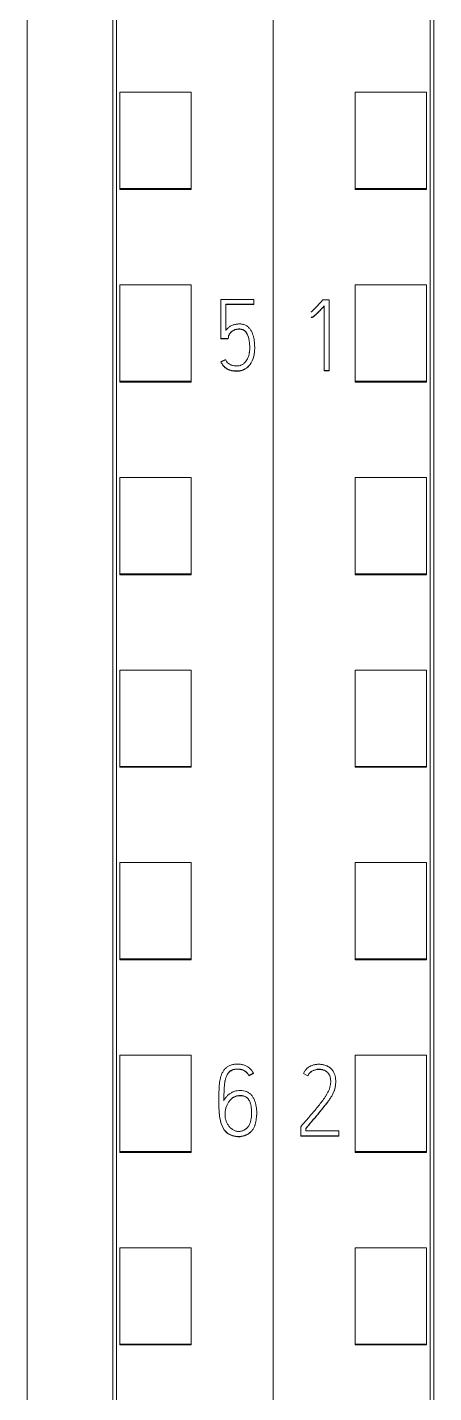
# Model space of a CAD drawing. Header units: millimetres. Extents: x 4137 to 6698, y 1400 to 3585.
# Drawn here: x 5174.15 to 5185.55, y 3019.19 to 3057.49 of the extents above; entities that cross this region are included whole.
import ezdxf

# ---------------------------------------------------------------- set-up
doc = ezdxf.new("R2010")
doc.units = ezdxf.units.MM
doc.layers.add('000-PI-Oprema', color=30, linetype='Continuous', lineweight=5)

msp = doc.modelspace()

# ---------------------------------------------------------------- linework, layer by layer
at = {"layer": '000-PI-Oprema', "color": 0, "linetype": 'ByBlock', "lineweight": 0}
for p, q in [((5181.048, 3075.465), (5181.048, 2962.047)), ((5181.048, 3075.465), (5181.048, 2962.047)), ((5176.648, 2964.37), (5176.648, 3073.185)), ((5185.448, 3073.185), (5185.448, 2964.37)), ((5176.748, 3052.963), (5176.748, 3055.666)), ((5176.748, 3055.666), (5178.748, 3055.666)), ((5178.748, 3052.963), (5178.748, 3055.666)), ((5183.348, 3052.963), (5183.348, 3055.666)), ((5185.348, 3055.666), (5183.348, 3055.666)), ((5185.348, 3052.963), (5185.348, 3055.666)), ((5176.748, 3052.963), (5178.748, 3052.963)), ((5176.748, 3052.934), (5176.748, 3052.963)), ((5176.748, 3052.934), (5178.748, 3052.934)), ((5178.748, 3052.934), (5178.748, 3052.963)), ((5183.348, 3052.934), (5183.348, 3052.963)), ((5185.348, 3052.963), (5183.348, 3052.963)), ((5185.348, 3052.934), (5183.348, 3052.934)), ((5185.348, 3052.934), (5185.348, 3052.963)), ((5176.748, 3047.561), (5176.748, 3050.264)), ((5176.748, 3050.264), (5178.748, 3050.264)), ((5178.748, 3047.561), (5178.748, 3050.264)), ((5183.348, 3047.561), (5183.348, 3050.264)), ((5185.348, 3050.264), (5183.348, 3050.264)), ((5185.348, 3047.561), (5185.348, 3050.264)), ((5179.575, 3049.855), (5179.575, 3048.761)), ((5180.499, 3049.855), (5179.575, 3049.855)), ((5179.714, 3048.982), (5179.714, 3049.717)), ((5179.714, 3049.717), (5180.499, 3049.717)), ((5180.499, 3049.711), (5179.714, 3049.711)), ((5180.499, 3049.717), (5180.499, 3049.855)), ((5180.499, 3049.717), (5180.499, 3049.711)), ((5182.614, 3049.844), (5182.439, 3049.844)), ((5182.475, 3049.673), (5182.475, 3047.86)), ((5182.614, 3047.86), (5182.614, 3049.844)), ((5179.575, 3048.761), (5179.575, 3048.754)), ((5179.575, 3048.761), (5179.786, 3048.761)), ((5179.786, 3048.754), (5179.575, 3048.754)), ((5179.786, 3048.761), (5179.786, 3048.754)), ((5180.526, 3048.496), (5180.526, 3048.503)), ((5179.58, 3048.106), (5179.58, 3048.1)), ((5182.475, 3047.86), (5182.614, 3047.86)), ((5182.475, 3047.86), (5182.475, 3047.854)), ((5182.614, 3047.854), (5182.475, 3047.854)), ((5182.614, 3047.86), (5182.614, 3047.854)), ((5176.748, 3047.534), (5176.748, 3047.561)), ((5176.748, 3047.561), (5178.748, 3047.561)), ((5176.748, 3047.534), (5178.748, 3047.534)), ((5178.748, 3047.534), (5178.748, 3047.561)), ((5183.348, 3047.534), (5183.348, 3047.561)), ((5185.348, 3047.561), (5183.348, 3047.561)), ((5185.348, 3047.534), (5183.348, 3047.534)), ((5185.348, 3047.534), (5185.348, 3047.561)), ((5176.748, 3042.16), (5176.748, 3044.862)), ((5176.748, 3044.862), (5178.748, 3044.862)), ((5178.748, 3042.16), (5178.748, 3044.862)), ((5183.348, 3042.16), (5183.348, 3044.862)), ((5185.348, 3044.862), (5183.348, 3044.862)), ((5185.348, 3042.16), (5185.348, 3044.862)), ((5176.748, 3042.134), (5176.748, 3042.16)), ((5176.748, 3042.16), (5178.748, 3042.16)), ((5176.748, 3042.134), (5178.748, 3042.134)), ((5178.748, 3042.134), (5178.748, 3042.16)), ((5183.348, 3042.134), (5183.348, 3042.16)), ((5185.348, 3042.16), (5183.348, 3042.16)), ((5185.348, 3042.134), (5183.348, 3042.134)), ((5185.348, 3042.134), (5185.348, 3042.16)), ((5176.748, 3036.758), (5176.748, 3039.46)), ((5176.748, 3039.46), (5178.748, 3039.46)), ((5178.748, 3036.758), (5178.748, 3039.46)), ((5183.348, 3036.758), (5183.348, 3039.46)), ((5185.348, 3039.46), (5183.348, 3039.46)), ((5185.348, 3036.758), (5185.348, 3039.46)), ((5176.748, 3036.734), (5176.748, 3036.758)), ((5176.748, 3036.758), (5178.748, 3036.758)), ((5176.748, 3036.734), (5178.748, 3036.734)), ((5178.748, 3036.734), (5178.748, 3036.758)), ((5183.348, 3036.734), (5183.348, 3036.758)), ((5185.348, 3036.758), (5183.348, 3036.758)), ((5185.348, 3036.734), (5183.348, 3036.734)), ((5185.348, 3036.734), (5185.348, 3036.758)), ((5176.748, 3031.357), (5176.748, 3034.059)), ((5176.748, 3034.059), (5178.748, 3034.059)), ((5178.748, 3031.357), (5178.748, 3034.059)), ((5183.348, 3031.357), (5183.348, 3034.059)), ((5185.348, 3034.059), (5183.348, 3034.059)), ((5185.348, 3031.357), (5185.348, 3034.059)), ((5176.748, 3031.334), (5176.748, 3031.357)), ((5176.748, 3031.357), (5178.748, 3031.357)), ((5176.748, 3031.334), (5178.748, 3031.334)), ((5178.748, 3031.334), (5178.748, 3031.357)), ((5183.348, 3031.334), (5183.348, 3031.357)), ((5185.348, 3031.357), (5183.348, 3031.357)), ((5185.348, 3031.334), (5183.348, 3031.334)), ((5185.348, 3031.334), (5185.348, 3031.357)), ((5176.748, 3025.955), (5176.748, 3028.657)), ((5176.748, 3028.657), (5178.748, 3028.657)), ((5178.748, 3025.955), (5178.748, 3028.657)), ((5183.348, 3025.955), (5183.348, 3028.657)), ((5185.348, 3028.657), (5183.348, 3028.657)), ((5185.348, 3025.955), (5185.348, 3028.657)), ((5180.492, 3028.155), (5180.492, 3028.149)), ((5180.364, 3028.089), (5180.364, 3028.083)), ((5182.8, 3027.915), (5182.8, 3027.921)), ((5179.52, 3027.351), (5179.52, 3027.345)), ((5180.584, 3027.052), (5180.584, 3027.058)), ((5181.818, 3026.398), (5182.883, 3026.398)), ((5182.883, 3026.392), (5181.818, 3026.392)), ((5182.883, 3026.537), (5181.957, 3026.537)), ((5182.883, 3026.398), (5182.883, 3026.537)), ((5182.883, 3026.398), (5182.883, 3026.392)), ((5176.748, 3025.934), (5176.748, 3025.955)), ((5176.748, 3025.955), (5178.748, 3025.955)), ((5176.748, 3025.934), (5178.748, 3025.934)), ((5178.748, 3025.934), (5178.748, 3025.955)), ((5183.348, 3025.934), (5183.348, 3025.955)), ((5185.348, 3025.955), (5183.348, 3025.955)), ((5185.348, 3025.934), (5183.348, 3025.934)), ((5185.348, 3025.934), (5185.348, 3025.955)), ((5176.748, 3020.554), (5176.748, 3023.255)), ((5176.748, 3023.255), (5178.748, 3023.255)), ((5178.748, 3020.554), (5178.748, 3023.255)), ((5183.348, 3020.554), (5183.348, 3023.255)), ((5185.348, 3023.255), (5183.348, 3023.255)), ((5185.348, 3020.554), (5185.348, 3023.255)), ((5176.748, 3020.534), (5176.748, 3020.554)), ((5176.748, 3020.554), (5178.748, 3020.554)), ((5176.748, 3020.534), (5178.748, 3020.534)), ((5178.748, 3020.534), (5178.748, 3020.554)), ((5183.348, 3020.534), (5183.348, 3020.554)), ((5185.348, 3020.554), (5183.348, 3020.554)), ((5185.348, 3020.534), (5183.348, 3020.534)), ((5185.348, 3020.534), (5185.348, 3020.554))]:
    msp.add_line(p, q, dxfattribs=at)
at = {"layer": '000-PI-Oprema', "color": 0, "linetype": 'ByBlock', "lineweight": 0, "ltscale": 0.25}
for p, q in [((5181.893, 3028.147), (5182.018, 3028.077)), ((5181.818, 3026.653), (5181.818, 3026.392)), ((5181.957, 3026.537), (5181.957, 3026.603))]:
    msp.add_line(p, q, dxfattribs=at)
at = {"layer": '000-PI-Oprema', "color": 0, "linetype": 'ByBlock', "lineweight": 0}
for points, knots in [([(5176.548, 2964.084), (5176.548, 2967.425), (5176.548, 2975.39), (5176.548, 2988.029), (5176.548, 3003.516), (5176.548, 3017.81), (5176.548, 3032.02), (5176.548, 3046.587), (5176.548, 3060.757), (5176.548, 3070.326), (5176.548, 3073.37)], [0, 0, 0, 0, 0.091483, 0.21812, 0.346206, 0.515858, 0.610111, 0.736264, 0.916066, 1, 1, 1, 1]), ([(5185.548, 3073.37), (5185.548, 3070.326), (5185.548, 3060.757), (5185.548, 3046.587), (5185.548, 3032.02), (5185.548, 3017.81), (5185.548, 3003.516), (5185.548, 2988.029), (5185.548, 2975.39), (5185.548, 2967.425), (5185.548, 2964.084)], [0, 0, 0, 0, 0.083934, 0.263736, 0.389889, 0.484142, 0.653794, 0.78188, 0.908517, 1, 1, 1, 1]), ([(5174.148, 3070.305), (5174.148, 3068.282), (5174.148, 3059.733), (5174.148, 3046.587), (5174.148, 3032.02), (5174.148, 3017.81), (5174.148, 3003.516), (5174.148, 2988.029), (5174.148, 2975.271), (5174.148, 2966.39), (5174.148, 2962.132), (5174.148, 2961.334)], [0, 0, 0, 0, 0.055935, 0.236292, 0.362833, 0.457376, 0.627551, 0.756032, 0.883059, 0.978086, 1, 1, 1, 1]), ([(5182.439, 3049.844), (5182.413, 3049.814), (5182.386, 3049.784), (5182.332, 3049.725), (5182.304, 3049.696), (5182.263, 3049.652), (5182.249, 3049.637), (5182.221, 3049.608), (5182.207, 3049.594), (5182.179, 3049.566), (5182.164, 3049.552), (5182.134, 3049.525), (5182.119, 3049.512), (5182.103, 3049.499)], [0, 0, 0, 0, 0.25, 0.25, 0.5, 0.5, 0.625, 0.625, 0.75, 0.75, 0.875, 0.875, 1, 1, 1, 1]), ([(5182.112, 3049.352), (5182.117, 3049.352), (5182.122, 3049.353), (5182.132, 3049.355), (5182.137, 3049.356), (5182.147, 3049.36), (5182.152, 3049.362), (5182.161, 3049.367), (5182.165, 3049.37), (5182.178, 3049.379), (5182.186, 3049.385), (5182.202, 3049.398), (5182.209, 3049.404), (5182.233, 3049.424), (5182.247, 3049.438), (5182.277, 3049.467), (5182.292, 3049.481), (5182.335, 3049.524), (5182.363, 3049.554), (5182.42, 3049.613), (5182.448, 3049.643), (5182.475, 3049.673)], [0, 0, 0, 0, 0.03125, 0.03125, 0.0625, 0.0625, 0.09375, 0.09375, 0.125, 0.125, 0.1875, 0.1875, 0.25, 0.25, 0.375, 0.375, 0.5, 0.5, 0.75, 0.75, 1, 1, 1, 1]), ([(5182.475, 3049.666), (5182.448, 3049.636), (5182.42, 3049.607), (5182.363, 3049.547), (5182.335, 3049.518), (5182.291, 3049.475), (5182.277, 3049.46), (5182.247, 3049.432), (5182.232, 3049.418), (5182.209, 3049.398), (5182.202, 3049.391), (5182.186, 3049.379), (5182.177, 3049.372), (5182.165, 3049.364), (5182.161, 3049.361), (5182.152, 3049.356), (5182.147, 3049.353), (5182.138, 3049.35), (5182.132, 3049.349), (5182.122, 3049.347), (5182.117, 3049.346), (5182.112, 3049.346)], [0, 0, 0, 0, 0.25, 0.25, 0.5, 0.5, 0.625, 0.625, 0.75, 0.75, 0.8125, 0.8125, 0.875, 0.875, 0.90625, 0.90625, 0.9375, 0.9375, 0.96875, 0.96875, 1, 1, 1, 1]), ([(5179.58, 3048.106), (5179.593, 3048.079), (5179.606, 3048.054), (5179.63, 3048.018), (5179.639, 3048.007), (5179.658, 3047.984), (5179.668, 3047.974), (5179.69, 3047.954), (5179.701, 3047.945), (5179.724, 3047.928), (5179.736, 3047.92), (5179.761, 3047.905), (5179.774, 3047.898), (5179.8, 3047.886), (5179.814, 3047.881), (5179.842, 3047.871), (5179.856, 3047.867), (5179.884, 3047.86), (5179.898, 3047.858), (5179.927, 3047.854), (5179.942, 3047.853), (5179.964, 3047.851), (5179.971, 3047.851), (5179.986, 3047.85), (5179.993, 3047.85), (5180.015, 3047.849), (5180.03, 3047.849), (5180.059, 3047.849), (5180.073, 3047.85), (5180.102, 3047.854), (5180.117, 3047.856), (5180.146, 3047.862), (5180.16, 3047.866), (5180.202, 3047.88), (5180.229, 3047.891), (5180.267, 3047.913), (5180.28, 3047.921), (5180.304, 3047.938), (5180.315, 3047.947), (5180.337, 3047.967), (5180.348, 3047.977), (5180.368, 3047.998), (5180.377, 3048.01), (5180.404, 3048.044), (5180.42, 3048.069), (5180.441, 3048.107), (5180.448, 3048.12), (5180.46, 3048.147), (5180.466, 3048.16), (5180.482, 3048.201), (5180.491, 3048.229), (5180.506, 3048.285), (5180.511, 3048.313), (5180.518, 3048.357), (5180.52, 3048.371), (5180.523, 3048.4), (5180.524, 3048.415), (5180.526, 3048.458), (5180.527, 3048.488), (5180.526, 3048.546), (5180.524, 3048.604), (5180.518, 3048.662), (5180.511, 3048.719), (5180.506, 3048.748), (5180.496, 3048.791), (5180.493, 3048.805), (5180.485, 3048.834), (5180.481, 3048.848), (5180.467, 3048.889), (5180.457, 3048.917), (5180.437, 3048.956), (5180.43, 3048.969), (5180.415, 3048.994), (5180.407, 3049.007), (5180.382, 3049.042), (5180.362, 3049.064), (5180.318, 3049.103), (5180.293, 3049.119), (5180.254, 3049.139), (5180.24, 3049.144), (5180.212, 3049.154), (5180.197, 3049.157), (5180.168, 3049.163), (5180.154, 3049.164), (5180.124, 3049.167), (5180.109, 3049.167), (5180.08, 3049.167), (5180.065, 3049.166), (5180.036, 3049.163), (5180.022, 3049.162), (5179.993, 3049.157), (5179.978, 3049.154), (5179.95, 3049.147), (5179.935, 3049.143), (5179.908, 3049.133), (5179.894, 3049.128), (5179.867, 3049.116), (5179.855, 3049.109), (5179.829, 3049.093), (5179.817, 3049.085), (5179.793, 3049.067), (5179.782, 3049.058), (5179.761, 3049.038), (5179.751, 3049.027), (5179.731, 3049.005), (5179.722, 3048.994), (5179.714, 3048.982)], [0, 0, 0, 0, 0.03125, 0.03125, 0.046875, 0.046875, 0.0625, 0.0625, 0.078125, 0.078125, 0.09375, 0.09375, 0.109375, 0.109375, 0.125, 0.125, 0.140625, 0.140625, 0.15625, 0.15625, 0.171875, 0.171875, 0.179687, 0.179687, 0.1875, 0.1875, 0.203125, 0.203125, 0.21875, 0.21875, 0.234375, 0.234375, 0.25, 0.25, 0.28125, 0.28125, 0.296875, 0.296875, 0.3125, 0.3125, 0.328125, 0.328125, 0.34375, 0.34375, 0.375, 0.375, 0.390625, 0.390625, 0.40625, 0.40625, 0.4375, 0.4375, 0.46875, 0.46875, 0.484375, 0.484375, 0.5, 0.5, 0.53125, 0.53125, 0.5625, 0.59375, 0.59375, 0.625, 0.625, 0.640625, 0.640625, 0.65625, 0.65625, 0.6875, 0.6875, 0.703125, 0.703125, 0.71875, 0.71875, 0.75, 0.75, 0.78125, 0.78125, 0.796875, 0.796875, 0.8125, 0.8125, 0.828125, 0.828125, 0.84375, 0.84375, 0.859375, 0.859375, 0.875, 0.875, 0.890625, 0.890625, 0.90625, 0.90625, 0.921875, 0.921875, 0.9375, 0.9375, 0.953125, 0.953125, 0.96875, 0.96875, 0.984375, 0.984375, 1, 1, 1, 1]), ([(5179.786, 3048.761), (5179.787, 3048.784), (5179.79, 3048.807), (5179.799, 3048.84), (5179.802, 3048.851), (5179.812, 3048.873), (5179.817, 3048.883), (5179.829, 3048.902), (5179.836, 3048.911), (5179.847, 3048.925), (5179.851, 3048.929), (5179.859, 3048.937), (5179.864, 3048.941), (5179.885, 3048.961), (5179.904, 3048.974), (5179.934, 3048.991), (5179.945, 3048.996), (5179.966, 3049.005), (5179.977, 3049.009), (5180.01, 3049.019), (5180.033, 3049.023), (5180.068, 3049.026), (5180.079, 3049.026), (5180.103, 3049.026), (5180.114, 3049.025), (5180.149, 3049.022), (5180.172, 3049.017), (5180.199, 3049.007), (5180.204, 3049.005), (5180.215, 3049), (5180.22, 3048.997), (5180.234, 3048.988), (5180.243, 3048.981), (5180.256, 3048.969), (5180.26, 3048.965), (5180.268, 3048.956), (5180.28, 3048.943), (5180.29, 3048.929), (5180.302, 3048.91), (5180.308, 3048.9), (5180.318, 3048.879), (5180.323, 3048.869), (5180.336, 3048.837), (5180.343, 3048.815), (5180.357, 3048.771), (5180.362, 3048.749), (5180.369, 3048.715), (5180.371, 3048.704), (5180.375, 3048.681), (5180.38, 3048.647), (5180.383, 3048.613), (5180.385, 3048.568), (5180.386, 3048.545), (5180.387, 3048.477), (5180.386, 3048.432), (5180.379, 3048.375), (5180.377, 3048.364), (5180.373, 3048.341), (5180.371, 3048.33), (5180.363, 3048.296), (5180.357, 3048.274), (5180.342, 3048.23), (5180.334, 3048.209), (5180.313, 3048.167), (5180.301, 3048.148), (5180.275, 3048.11), (5180.26, 3048.093), (5180.235, 3048.069), (5180.226, 3048.061), (5180.208, 3048.046), (5180.198, 3048.04), (5180.179, 3048.028), (5180.169, 3048.022), (5180.147, 3048.012), (5180.136, 3048.008), (5180.103, 3047.998), (5180.08, 3047.994), (5180.046, 3047.991), (5180.034, 3047.99), (5180.011, 3047.989), (5179.999, 3047.989), (5179.965, 3047.99), (5179.942, 3047.993), (5179.908, 3048), (5179.897, 3048.003), (5179.874, 3048.01), (5179.863, 3048.014), (5179.842, 3048.023), (5179.832, 3048.029), (5179.812, 3048.041), (5179.802, 3048.047), (5179.774, 3048.069), (5179.758, 3048.085), (5179.737, 3048.113), (5179.73, 3048.123), (5179.718, 3048.143), (5179.713, 3048.153), (5179.708, 3048.164)], [0, 0, 0, 0, 0.03125, 0.03125, 0.046875, 0.046875, 0.0625, 0.0625, 0.078125, 0.078125, 0.085937, 0.085937, 0.09375, 0.09375, 0.125, 0.125, 0.140625, 0.140625, 0.15625, 0.15625, 0.1875, 0.1875, 0.203125, 0.203125, 0.21875, 0.21875, 0.25, 0.25, 0.257812, 0.257812, 0.265625, 0.265625, 0.28125, 0.28125, 0.289062, 0.289062, 0.296875, 0.3125, 0.3125, 0.328125, 0.328125, 0.34375, 0.34375, 0.375, 0.375, 0.40625, 0.40625, 0.421875, 0.421875, 0.4375, 0.46875, 0.46875, 0.5, 0.5, 0.5625, 0.5625, 0.578125, 0.578125, 0.59375, 0.59375, 0.625, 0.625, 0.65625, 0.65625, 0.6875, 0.6875, 0.71875, 0.71875, 0.734375, 0.734375, 0.75, 0.75, 0.765625, 0.765625, 0.78125, 0.78125, 0.8125, 0.8125, 0.828125, 0.828125, 0.84375, 0.84375, 0.875, 0.875, 0.890625, 0.890625, 0.90625, 0.90625, 0.921875, 0.921875, 0.9375, 0.9375, 0.96875, 0.96875, 0.984375, 0.984375, 1, 1, 1, 1]), ([(5180.387, 3048.498), (5180.387, 3048.503), (5180.387, 3048.508), (5180.386, 3048.535), (5180.386, 3048.558), (5180.383, 3048.603), (5180.381, 3048.626), (5180.373, 3048.694), (5180.364, 3048.738), (5180.345, 3048.805), (5180.337, 3048.827), (5180.32, 3048.869), (5180.31, 3048.89), (5180.292, 3048.919), (5180.286, 3048.929), (5180.271, 3048.948), (5180.263, 3048.956), (5180.246, 3048.972), (5180.237, 3048.979), (5180.223, 3048.989), (5180.217, 3048.992), (5180.207, 3048.997), (5180.202, 3049), (5180.185, 3049.006), (5180.174, 3049.009), (5180.152, 3049.015), (5180.14, 3049.017), (5180.117, 3049.019), (5180.105, 3049.02), (5180.082, 3049.02), (5180.07, 3049.02), (5180.047, 3049.018), (5180.035, 3049.017), (5180.012, 3049.012), (5179.978, 3049.005), (5179.946, 3048.992), (5179.916, 3048.975), (5179.906, 3048.968), (5179.887, 3048.955), (5179.878, 3048.948), (5179.86, 3048.932), (5179.852, 3048.924), (5179.841, 3048.911), (5179.837, 3048.906), (5179.83, 3048.897), (5179.827, 3048.892), (5179.817, 3048.877), (5179.812, 3048.867), (5179.803, 3048.846), (5179.799, 3048.835), (5179.79, 3048.801), (5179.787, 3048.778), (5179.786, 3048.754)], [0, 0, 0, 0, 0.013624, 0.013624, 0.075273, 0.075273, 0.136921, 0.136921, 0.260218, 0.260218, 0.321867, 0.321867, 0.383515, 0.383515, 0.414339, 0.414339, 0.445164, 0.445164, 0.475988, 0.475988, 0.4914, 0.4914, 0.506812, 0.506812, 0.537636, 0.537636, 0.568461, 0.568461, 0.599285, 0.599285, 0.630109, 0.630109, 0.660933, 0.660933, 0.691758, 0.753406, 0.753406, 0.78423, 0.78423, 0.815055, 0.815055, 0.845879, 0.845879, 0.861291, 0.861291, 0.876703, 0.876703, 0.907527, 0.907527, 0.938352, 0.938352, 1, 1, 1, 1]), ([(5180.526, 3048.496), (5180.526, 3048.475), (5180.526, 3048.454), (5180.524, 3048.403), (5180.521, 3048.375), (5180.515, 3048.331), (5180.513, 3048.317), (5180.507, 3048.288), (5180.504, 3048.274), (5180.493, 3048.231), (5180.485, 3048.203), (5180.464, 3048.149), (5180.452, 3048.122), (5180.424, 3048.07), (5180.409, 3048.045), (5180.383, 3048.01), (5180.373, 3047.999), (5180.354, 3047.977), (5180.343, 3047.967), (5180.311, 3047.937), (5180.287, 3047.919), (5180.25, 3047.897), (5180.237, 3047.89), (5180.21, 3047.878), (5180.196, 3047.872), (5180.154, 3047.858), (5180.126, 3047.851), (5180.082, 3047.845), (5180.067, 3047.844), (5180.038, 3047.842), (5180.023, 3047.842), (5179.994, 3047.843), (5179.979, 3047.844), (5179.95, 3047.846), (5179.935, 3047.847), (5179.906, 3047.85), (5179.892, 3047.853), (5179.863, 3047.859), (5179.848, 3047.863), (5179.82, 3047.872), (5179.806, 3047.877), (5179.78, 3047.889), (5179.766, 3047.896), (5179.741, 3047.911), (5179.728, 3047.919), (5179.704, 3047.936), (5179.693, 3047.945), (5179.671, 3047.965), (5179.661, 3047.975), (5179.641, 3047.997), (5179.632, 3048.009), (5179.607, 3048.046), (5179.593, 3048.073), (5179.58, 3048.1)], [0, 0, 0, 0, 0.044434, 0.044434, 0.104157, 0.104157, 0.134018, 0.134018, 0.16388, 0.16388, 0.223602, 0.223602, 0.283325, 0.283325, 0.343048, 0.343048, 0.37291, 0.37291, 0.402771, 0.402771, 0.462494, 0.462494, 0.492355, 0.492355, 0.522217, 0.522217, 0.58194, 0.58194, 0.611801, 0.611801, 0.641663, 0.641663, 0.671524, 0.671524, 0.701386, 0.701386, 0.731247, 0.731247, 0.761108, 0.761108, 0.79097, 0.79097, 0.820831, 0.820831, 0.850693, 0.850693, 0.880554, 0.880554, 0.910416, 0.910416, 0.940277, 0.940277, 1, 1, 1, 1]), ([(5180.492, 3028.155), (5180.477, 3028.18), (5180.461, 3028.205), (5180.435, 3028.239), (5180.425, 3028.25), (5180.406, 3028.271), (5180.395, 3028.281), (5180.363, 3028.31), (5180.34, 3028.327), (5180.302, 3028.349), (5180.289, 3028.355), (5180.263, 3028.367), (5180.249, 3028.373), (5180.209, 3028.387), (5180.181, 3028.394), (5180.138, 3028.402), (5180.124, 3028.404), (5180.095, 3028.408), (5180.081, 3028.409), (5180.037, 3028.411), (5180.009, 3028.411), (5179.966, 3028.407), (5179.951, 3028.405), (5179.923, 3028.4), (5179.908, 3028.397), (5179.866, 3028.386), (5179.839, 3028.376), (5179.801, 3028.356), (5179.788, 3028.349), (5179.764, 3028.333), (5179.752, 3028.325), (5179.718, 3028.298), (5179.697, 3028.278), (5179.669, 3028.245), (5179.66, 3028.233), (5179.643, 3028.21), (5179.635, 3028.197), (5179.614, 3028.16), (5179.602, 3028.134), (5179.581, 3028.079), (5179.573, 3028.052), (5179.559, 3027.996), (5179.554, 3027.968), (5179.545, 3027.912), (5179.541, 3027.884), (5179.532, 3027.798), (5179.528, 3027.741), (5179.523, 3027.626), (5179.522, 3027.569), (5179.52, 3027.397), (5179.519, 3027.282), (5179.525, 3027.139), (5179.526, 3027.11), (5179.53, 3027.053), (5179.532, 3027.025), (5179.542, 3026.939), (5179.55, 3026.883), (5179.567, 3026.812), (5179.571, 3026.798), (5179.579, 3026.77), (5179.583, 3026.756), (5179.597, 3026.715), (5179.608, 3026.689), (5179.626, 3026.649), (5179.632, 3026.637), (5179.646, 3026.611), (5179.654, 3026.599), (5179.678, 3026.562), (5179.695, 3026.539), (5179.726, 3026.508), (5179.736, 3026.498), (5179.759, 3026.48), (5179.771, 3026.471), (5179.807, 3026.447), (5179.833, 3026.434), (5179.873, 3026.417), (5179.887, 3026.412), (5179.914, 3026.403), (5179.928, 3026.399), (5179.97, 3026.388), (5179.999, 3026.384), (5180.042, 3026.38), (5180.057, 3026.379), (5180.086, 3026.379), (5180.1, 3026.379), (5180.144, 3026.382), (5180.172, 3026.386), (5180.214, 3026.397), (5180.228, 3026.401), (5180.256, 3026.41), (5180.269, 3026.415), (5180.309, 3026.433), (5180.334, 3026.447), (5180.37, 3026.472), (5180.382, 3026.48), (5180.404, 3026.499), (5180.415, 3026.509), (5180.446, 3026.54), (5180.464, 3026.562), (5180.487, 3026.598), (5180.495, 3026.611), (5180.508, 3026.637), (5180.514, 3026.65), (5180.53, 3026.69), (5180.539, 3026.718), (5180.55, 3026.76), (5180.553, 3026.774), (5180.559, 3026.802), (5180.562, 3026.816), (5180.569, 3026.859), (5180.573, 3026.888), (5180.582, 3026.974), (5180.585, 3027.031), (5180.582, 3027.117), (5180.58, 3027.146), (5180.574, 3027.203), (5180.569, 3027.232), (5180.557, 3027.289), (5180.549, 3027.317), (5180.531, 3027.373), (5180.521, 3027.4), (5180.496, 3027.453), (5180.481, 3027.478), (5180.448, 3027.526), (5180.43, 3027.548), (5180.397, 3027.578), (5180.386, 3027.588), (5180.362, 3027.604), (5180.35, 3027.612), (5180.324, 3027.626), (5180.31, 3027.632), (5180.283, 3027.642), (5180.269, 3027.647), (5180.226, 3027.658), (5180.198, 3027.663), (5180.154, 3027.667), (5180.139, 3027.668), (5180.11, 3027.669), (5180.095, 3027.668), (5180.051, 3027.666), (5180.022, 3027.662), (5179.979, 3027.652), (5179.965, 3027.648), (5179.937, 3027.639), (5179.924, 3027.633), (5179.884, 3027.616), (5179.859, 3027.601), (5179.823, 3027.577), (5179.811, 3027.568), (5179.788, 3027.549), (5179.777, 3027.54), (5179.746, 3027.509), (5179.726, 3027.487), (5179.691, 3027.44), (5179.676, 3027.415), (5179.662, 3027.389)], [0, 0, 0, 0, 0.015625, 0.015625, 0.023438, 0.023438, 0.03125, 0.03125, 0.046875, 0.046875, 0.054688, 0.054688, 0.0625, 0.0625, 0.078125, 0.078125, 0.085938, 0.085938, 0.09375, 0.09375, 0.109375, 0.109375, 0.117188, 0.117188, 0.125, 0.125, 0.140625, 0.140625, 0.148438, 0.148438, 0.15625, 0.15625, 0.171875, 0.171875, 0.179688, 0.179688, 0.1875, 0.1875, 0.203125, 0.203125, 0.21875, 0.21875, 0.234375, 0.234375, 0.25, 0.25, 0.28125, 0.28125, 0.3125, 0.3125, 0.375, 0.375, 0.390625, 0.390625, 0.40625, 0.40625, 0.4375, 0.4375, 0.445313, 0.445313, 0.453125, 0.453125, 0.46875, 0.46875, 0.476563, 0.476563, 0.484375, 0.484375, 0.5, 0.5, 0.507813, 0.507813, 0.515625, 0.515625, 0.53125, 0.53125, 0.539063, 0.539063, 0.546875, 0.546875, 0.5625, 0.5625, 0.570313, 0.570313, 0.578125, 0.578125, 0.59375, 0.59375, 0.601563, 0.601563, 0.609375, 0.609375, 0.625, 0.625, 0.632813, 0.632813, 0.640625, 0.640625, 0.65625, 0.65625, 0.664063, 0.664063, 0.671875, 0.671875, 0.6875, 0.6875, 0.695313, 0.695313, 0.703125, 0.703125, 0.71875, 0.71875, 0.75, 0.75, 0.765625, 0.765625, 0.78125, 0.78125, 0.796875, 0.796875, 0.8125, 0.8125, 0.828125, 0.828125, 0.84375, 0.84375, 0.851563, 0.851563, 0.859375, 0.859375, 0.867188, 0.867188, 0.875, 0.875, 0.890625, 0.890625, 0.898438, 0.898438, 0.90625, 0.90625, 0.921875, 0.921875, 0.929688, 0.929688, 0.9375, 0.9375, 0.953125, 0.953125, 0.960938, 0.960938, 0.96875, 0.96875, 0.984375, 0.984375, 1, 1, 1, 1]), ([(5179.662, 3027.389), (5179.662, 3027.45), (5179.663, 3027.511), (5179.665, 3027.602), (5179.666, 3027.632), (5179.668, 3027.693), (5179.67, 3027.724), (5179.673, 3027.784), (5179.676, 3027.815), (5179.683, 3027.875), (5179.687, 3027.905), (5179.696, 3027.95), (5179.699, 3027.965), (5179.707, 3027.995), (5179.711, 3028.01), (5179.725, 3028.054), (5179.737, 3028.083), (5179.755, 3028.117), (5179.759, 3028.123), (5179.767, 3028.137), (5179.771, 3028.143), (5179.785, 3028.162), (5179.795, 3028.174), (5179.811, 3028.191), (5179.816, 3028.196), (5179.828, 3028.206), (5179.834, 3028.211), (5179.853, 3028.225), (5179.866, 3028.233), (5179.887, 3028.243), (5179.894, 3028.246), (5179.909, 3028.251), (5179.916, 3028.254), (5179.939, 3028.26), (5179.954, 3028.263), (5179.984, 3028.268), (5180, 3028.27), (5180.031, 3028.272), (5180.046, 3028.272), (5180.077, 3028.271), (5180.093, 3028.27), (5180.123, 3028.265), (5180.146, 3028.261), (5180.168, 3028.254), (5180.183, 3028.249), (5180.19, 3028.247), (5180.212, 3028.238), (5180.226, 3028.231), (5180.252, 3028.215), (5180.265, 3028.207), (5180.284, 3028.192), (5180.29, 3028.187), (5180.301, 3028.176), (5180.306, 3028.171), (5180.322, 3028.154), (5180.332, 3028.142), (5180.349, 3028.116), (5180.357, 3028.103), (5180.364, 3028.089)], [0, 0, 0, 0, 0.125, 0.125, 0.1875, 0.1875, 0.25, 0.25, 0.3125, 0.3125, 0.375, 0.375, 0.40625, 0.40625, 0.4375, 0.4375, 0.5, 0.5, 0.515625, 0.515625, 0.53125, 0.53125, 0.5625, 0.5625, 0.578125, 0.578125, 0.59375, 0.59375, 0.625, 0.625, 0.640625, 0.640625, 0.65625, 0.65625, 0.6875, 0.6875, 0.71875, 0.71875, 0.75, 0.75, 0.78125, 0.78125, 0.8125, 0.828125, 0.828125, 0.84375, 0.84375, 0.875, 0.875, 0.90625, 0.90625, 0.921875, 0.921875, 0.9375, 0.9375, 0.96875, 0.96875, 1, 1, 1, 1]), ([(5180.364, 3028.083), (5180.35, 3028.111), (5180.333, 3028.136), (5180.307, 3028.164), (5180.302, 3028.17), (5180.29, 3028.18), (5180.284, 3028.185), (5180.266, 3028.2), (5180.241, 3028.217), (5180.213, 3028.231), (5180.184, 3028.243), (5180.17, 3028.248), (5180.14, 3028.256), (5180.125, 3028.259), (5180.094, 3028.263), (5180.079, 3028.265), (5180.032, 3028.266), (5180.002, 3028.265), (5179.956, 3028.258), (5179.941, 3028.254), (5179.911, 3028.246), (5179.896, 3028.241), (5179.875, 3028.231), (5179.869, 3028.227), (5179.855, 3028.22), (5179.849, 3028.215), (5179.83, 3028.202), (5179.812, 3028.187), (5179.797, 3028.169), (5179.787, 3028.157), (5179.782, 3028.151), (5179.768, 3028.133), (5179.76, 3028.119), (5179.745, 3028.093), (5179.738, 3028.079), (5179.727, 3028.05), (5179.721, 3028.036), (5179.707, 3027.992), (5179.7, 3027.962), (5179.688, 3027.902), (5179.683, 3027.872), (5179.676, 3027.811), (5179.674, 3027.781), (5179.67, 3027.72), (5179.668, 3027.689), (5179.666, 3027.628), (5179.665, 3027.597), (5179.663, 3027.505), (5179.662, 3027.444), (5179.662, 3027.383)], [0, 0, 0, 0, 0.0625, 0.0625, 0.078125, 0.078125, 0.09375, 0.09375, 0.125, 0.15625, 0.15625, 0.1875, 0.1875, 0.21875, 0.21875, 0.25, 0.25, 0.3125, 0.3125, 0.34375, 0.34375, 0.375, 0.375, 0.390625, 0.390625, 0.40625, 0.40625, 0.4375, 0.453125, 0.453125, 0.46875, 0.46875, 0.5, 0.5, 0.53125, 0.53125, 0.5625, 0.5625, 0.625, 0.625, 0.6875, 0.6875, 0.75, 0.75, 0.8125, 0.8125, 0.875, 0.875, 1, 1, 1, 1]), ([(5182.018, 3028.083), (5182.029, 3028.107), (5182.043, 3028.129), (5182.067, 3028.159), (5182.075, 3028.169), (5182.094, 3028.187), (5182.104, 3028.195), (5182.136, 3028.218), (5182.158, 3028.23), (5182.207, 3028.25), (5182.232, 3028.257), (5182.27, 3028.264), (5182.283, 3028.266), (5182.308, 3028.268), (5182.322, 3028.269), (5182.36, 3028.268), (5182.386, 3028.266), (5182.424, 3028.257), (5182.436, 3028.254), (5182.461, 3028.245), (5182.473, 3028.24), (5182.508, 3028.224), (5182.53, 3028.21), (5182.561, 3028.186), (5182.57, 3028.177), (5182.588, 3028.158), (5182.596, 3028.148), (5182.608, 3028.132), (5182.611, 3028.127), (5182.618, 3028.115), (5182.627, 3028.098), (5182.634, 3028.08), (5182.642, 3028.055), (5182.645, 3028.043), (5182.651, 3028.017), (5182.653, 3028.005), (5182.656, 3027.979), (5182.657, 3027.966), (5182.659, 3027.94), (5182.659, 3027.927), (5182.659, 3027.902), (5182.658, 3027.889), (5182.656, 3027.863), (5182.655, 3027.85), (5182.65, 3027.811), (5182.645, 3027.786), (5182.635, 3027.749), (5182.631, 3027.736), (5182.623, 3027.712), (5182.619, 3027.7), (5182.604, 3027.664), (5182.593, 3027.64), (5182.569, 3027.595), (5182.556, 3027.573), (5182.53, 3027.529), (5182.516, 3027.508), (5182.473, 3027.444), (5182.443, 3027.402), (5182.351, 3027.279), (5182.286, 3027.199), (5182.187, 3027.081), (5182.153, 3027.042), (5182.087, 3026.964), (5182.053, 3026.925), (5181.986, 3026.847), (5181.953, 3026.808), (5181.885, 3026.731), (5181.852, 3026.692), (5181.818, 3026.653)], [0, 0, 0, 0, 0.03125, 0.03125, 0.046875, 0.046875, 0.0625, 0.0625, 0.09375, 0.09375, 0.125, 0.125, 0.140625, 0.140625, 0.15625, 0.15625, 0.1875, 0.1875, 0.203125, 0.203125, 0.21875, 0.21875, 0.25, 0.25, 0.265625, 0.265625, 0.28125, 0.28125, 0.289063, 0.289063, 0.296875, 0.3125, 0.3125, 0.328125, 0.328125, 0.34375, 0.34375, 0.359375, 0.359375, 0.375, 0.375, 0.390625, 0.390625, 0.40625, 0.40625, 0.4375, 0.4375, 0.453125, 0.453125, 0.46875, 0.46875, 0.5, 0.5, 0.53125, 0.53125, 0.5625, 0.5625, 0.625, 0.625, 0.75, 0.75, 0.8125, 0.8125, 0.875, 0.875, 0.9375, 0.9375, 1, 1, 1, 1]), ([(5181.957, 3026.603), (5181.996, 3026.649), (5182.035, 3026.695), (5182.113, 3026.787), (5182.152, 3026.833), (5182.23, 3026.924), (5182.269, 3026.97), (5182.347, 3027.062), (5182.385, 3027.109), (5182.461, 3027.202), (5182.499, 3027.249), (5182.553, 3027.321), (5182.571, 3027.345), (5182.606, 3027.394), (5182.624, 3027.419), (5182.657, 3027.469), (5182.673, 3027.494), (5182.703, 3027.546), (5182.718, 3027.573), (5182.736, 3027.614), (5182.742, 3027.628), (5182.753, 3027.656), (5182.759, 3027.67), (5182.773, 3027.713), (5182.78, 3027.742), (5182.791, 3027.801), (5182.795, 3027.831), (5182.799, 3027.876), (5182.8, 3027.891), (5182.8, 3027.921), (5182.8, 3027.937), (5182.798, 3027.982), (5182.795, 3028.012), (5182.787, 3028.056), (5182.784, 3028.071), (5182.776, 3028.1), (5182.771, 3028.115), (5182.761, 3028.143), (5182.755, 3028.157), (5182.742, 3028.184), (5182.734, 3028.197), (5182.722, 3028.216), (5182.718, 3028.222), (5182.709, 3028.234), (5182.704, 3028.241), (5182.689, 3028.258), (5182.679, 3028.269), (5182.658, 3028.29), (5182.647, 3028.301), (5182.629, 3028.314), (5182.623, 3028.319), (5182.61, 3028.327), (5182.603, 3028.331), (5182.57, 3028.351), (5182.543, 3028.363), (5182.5, 3028.378), (5182.485, 3028.382), (5182.456, 3028.39), (5182.441, 3028.393), (5182.411, 3028.399), (5182.396, 3028.4), (5182.366, 3028.403), (5182.351, 3028.404), (5182.321, 3028.405), (5182.306, 3028.404), (5182.276, 3028.403), (5182.26, 3028.402), (5182.215, 3028.397), (5182.185, 3028.391), (5182.142, 3028.377), (5182.128, 3028.372), (5182.107, 3028.362), (5182.1, 3028.359), (5182.087, 3028.352), (5182.08, 3028.349), (5182.047, 3028.33), (5182.023, 3028.312), (5181.989, 3028.282), (5181.978, 3028.271), (5181.957, 3028.249), (5181.948, 3028.237), (5181.921, 3028.201), (5181.906, 3028.175), (5181.893, 3028.147)], [0, 0, 0, 0, 0.0625, 0.0625, 0.125, 0.125, 0.1875, 0.1875, 0.25, 0.25, 0.3125, 0.3125, 0.34375, 0.34375, 0.375, 0.375, 0.40625, 0.40625, 0.4375, 0.4375, 0.453125, 0.453125, 0.46875, 0.46875, 0.5, 0.5, 0.53125, 0.53125, 0.546875, 0.546875, 0.5625, 0.5625, 0.59375, 0.59375, 0.609375, 0.609375, 0.625, 0.625, 0.640625, 0.640625, 0.65625, 0.65625, 0.664062, 0.664062, 0.671875, 0.671875, 0.6875, 0.6875, 0.703125, 0.703125, 0.710937, 0.710937, 0.71875, 0.71875, 0.75, 0.75, 0.765625, 0.765625, 0.78125, 0.78125, 0.796875, 0.796875, 0.8125, 0.8125, 0.828125, 0.828125, 0.84375, 0.84375, 0.875, 0.875, 0.890625, 0.890625, 0.898437, 0.898437, 0.90625, 0.90625, 0.9375, 0.9375, 0.953125, 0.953125, 0.96875, 0.96875, 1, 1, 1, 1]), ([(5182.659, 3027.912), (5182.659, 3027.923), (5182.659, 3027.933), (5182.657, 3027.957), (5182.656, 3027.969), (5182.653, 3027.995), (5182.651, 3028.008), (5182.646, 3028.033), (5182.643, 3028.046), (5182.635, 3028.071), (5182.63, 3028.083), (5182.622, 3028.1), (5182.619, 3028.106), (5182.613, 3028.118), (5182.609, 3028.123), (5182.591, 3028.15), (5182.573, 3028.169), (5182.548, 3028.19), (5182.543, 3028.194), (5182.532, 3028.202), (5182.516, 3028.212), (5182.488, 3028.228), (5182.464, 3028.238), (5182.439, 3028.247), (5182.426, 3028.25), (5182.388, 3028.259), (5182.363, 3028.262), (5182.31, 3028.263), (5182.271, 3028.26), (5182.233, 3028.251), (5182.208, 3028.243), (5182.196, 3028.239), (5182.172, 3028.229), (5182.16, 3028.224), (5182.137, 3028.212), (5182.126, 3028.205), (5182.094, 3028.182), (5182.075, 3028.164), (5182.051, 3028.133), (5182.044, 3028.123), (5182.03, 3028.1), (5182.024, 3028.089), (5182.018, 3028.077)], [0, 0, 0, 0, 0.034384, 0.034384, 0.076368, 0.076368, 0.118351, 0.118351, 0.160334, 0.160334, 0.202317, 0.202317, 0.223309, 0.223309, 0.244301, 0.244301, 0.328267, 0.328267, 0.349259, 0.349259, 0.370251, 0.412234, 0.454217, 0.454217, 0.496201, 0.496201, 0.580167, 0.580167, 0.664134, 0.706117, 0.706117, 0.7481, 0.7481, 0.790084, 0.790084, 0.832067, 0.832067, 0.916033, 0.916033, 0.958017, 0.958017, 1, 1, 1, 1]), ([(5182.8, 3027.916), (5182.8, 3027.894), (5182.799, 3027.873), (5182.795, 3027.822), (5182.791, 3027.792), (5182.782, 3027.748), (5182.779, 3027.733), (5182.771, 3027.704), (5182.767, 3027.689), (5182.758, 3027.661), (5182.752, 3027.647), (5182.741, 3027.619), (5182.735, 3027.605), (5182.716, 3027.564), (5182.702, 3027.538), (5182.672, 3027.486), (5182.655, 3027.46), (5182.622, 3027.41), (5182.605, 3027.386), (5182.57, 3027.337), (5182.552, 3027.313), (5182.497, 3027.241), (5182.46, 3027.194), (5182.384, 3027.101), (5182.346, 3027.055), (5182.268, 3026.963), (5182.229, 3026.917), (5182.151, 3026.826), (5182.112, 3026.78), (5182.034, 3026.689), (5181.996, 3026.643), (5181.957, 3026.597)], [0, 0, 0, 0, 0.040253, 0.040253, 0.096709, 0.096709, 0.124936, 0.124936, 0.153164, 0.153164, 0.181392, 0.181392, 0.20962, 0.20962, 0.266076, 0.266076, 0.322531, 0.322531, 0.378987, 0.378987, 0.435443, 0.435443, 0.548354, 0.548354, 0.661266, 0.661266, 0.774177, 0.774177, 0.887089, 0.887089, 1, 1, 1, 1]), ([(5179.935, 3027.483), (5179.961, 3027.497), (5179.988, 3027.508), (5180.031, 3027.518), (5180.046, 3027.521), (5180.075, 3027.525), (5180.104, 3027.528), (5180.134, 3027.527), (5180.163, 3027.526), (5180.178, 3027.524), (5180.207, 3027.519), (5180.221, 3027.516), (5180.249, 3027.506), (5180.263, 3027.5), (5180.288, 3027.486), (5180.3, 3027.478), (5180.322, 3027.459), (5180.333, 3027.448), (5180.351, 3027.425), (5180.359, 3027.413), (5180.374, 3027.388), (5180.381, 3027.375), (5180.399, 3027.334), (5180.408, 3027.307), (5180.419, 3027.264), (5180.422, 3027.25), (5180.428, 3027.221), (5180.43, 3027.207), (5180.435, 3027.163), (5180.437, 3027.134), (5180.439, 3027.076), (5180.439, 3027.047), (5180.438, 3026.96), (5180.432, 3026.902), (5180.415, 3026.816), (5180.407, 3026.787), (5180.393, 3026.746), (5180.387, 3026.732), (5180.374, 3026.706), (5180.367, 3026.693), (5180.344, 3026.656), (5180.326, 3026.633), (5180.3, 3026.607), (5180.294, 3026.602), (5180.283, 3026.593), (5180.277, 3026.588), (5180.26, 3026.575), (5180.248, 3026.567), (5180.222, 3026.553), (5180.209, 3026.547), (5180.181, 3026.536), (5180.153, 3026.528), (5180.124, 3026.523), (5180.094, 3026.521), (5180.079, 3026.521), (5180.05, 3026.522), (5180.036, 3026.524), (5180.007, 3026.529), (5179.992, 3026.533), (5179.95, 3026.547), (5179.924, 3026.561), (5179.888, 3026.585), (5179.876, 3026.594), (5179.854, 3026.613), (5179.832, 3026.633), (5179.813, 3026.655), (5179.795, 3026.678), (5179.786, 3026.69), (5179.762, 3026.727), (5179.748, 3026.753), (5179.731, 3026.793), (5179.726, 3026.807), (5179.717, 3026.835), (5179.713, 3026.849), (5179.703, 3026.892), (5179.699, 3026.921), (5179.695, 3026.964), (5179.694, 3026.979), (5179.694, 3027.008), (5179.694, 3027.023), (5179.696, 3027.067), (5179.7, 3027.096), (5179.711, 3027.153), (5179.718, 3027.181), (5179.732, 3027.222), (5179.738, 3027.236), (5179.749, 3027.263), (5179.755, 3027.276), (5179.775, 3027.315), (5179.79, 3027.34), (5179.816, 3027.375), (5179.825, 3027.387), (5179.844, 3027.409), (5179.854, 3027.42), (5179.886, 3027.45), (5179.909, 3027.468), (5179.935, 3027.483)], [0, 0, 0, 0, 0.03125, 0.03125, 0.046875, 0.046875, 0.0625, 0.078125, 0.078125, 0.09375, 0.09375, 0.109375, 0.109375, 0.125, 0.125, 0.140625, 0.140625, 0.15625, 0.15625, 0.171875, 0.171875, 0.1875, 0.1875, 0.21875, 0.21875, 0.234375, 0.234375, 0.25, 0.25, 0.28125, 0.28125, 0.3125, 0.3125, 0.375, 0.375, 0.40625, 0.40625, 0.421875, 0.421875, 0.4375, 0.4375, 0.46875, 0.46875, 0.476563, 0.476563, 0.484375, 0.484375, 0.5, 0.5, 0.515625, 0.515625, 0.53125, 0.546875, 0.546875, 0.5625, 0.5625, 0.578125, 0.578125, 0.59375, 0.59375, 0.625, 0.625, 0.640625, 0.640625, 0.65625, 0.671875, 0.671875, 0.6875, 0.6875, 0.71875, 0.71875, 0.734375, 0.734375, 0.75, 0.75, 0.78125, 0.78125, 0.796875, 0.796875, 0.8125, 0.8125, 0.84375, 0.84375, 0.875, 0.875, 0.890625, 0.890625, 0.90625, 0.90625, 0.9375, 0.9375, 0.953125, 0.953125, 0.96875, 0.96875, 1, 1, 1, 1]), ([(5179.935, 3027.477), (5179.909, 3027.462), (5179.886, 3027.444), (5179.855, 3027.414), (5179.845, 3027.403), (5179.825, 3027.381), (5179.816, 3027.369), (5179.79, 3027.334), (5179.775, 3027.309), (5179.755, 3027.27), (5179.749, 3027.257), (5179.738, 3027.23), (5179.732, 3027.216), (5179.718, 3027.175), (5179.711, 3027.146), (5179.702, 3027.103), (5179.7, 3027.089), (5179.697, 3027.06), (5179.695, 3027.045), (5179.694, 3027.02), (5179.694, 3027.009), (5179.694, 3026.999)], [0, 0, 0, 0, 0.157122, 0.157122, 0.235682, 0.235682, 0.314243, 0.314243, 0.471365, 0.471365, 0.549925, 0.549925, 0.628486, 0.628486, 0.785608, 0.785608, 0.864168, 0.864168, 0.942729, 0.942729, 1, 1, 1, 1]), ([(5180.356, 3027.411), (5180.351, 3027.418), (5180.346, 3027.425), (5180.332, 3027.443), (5180.322, 3027.453), (5180.305, 3027.468), (5180.299, 3027.472), (5180.287, 3027.481), (5180.281, 3027.484), (5180.261, 3027.495), (5180.248, 3027.501), (5180.22, 3027.51), (5180.206, 3027.513), (5180.177, 3027.518), (5180.162, 3027.52), (5180.133, 3027.521), (5180.118, 3027.521), (5180.074, 3027.52), (5180.045, 3027.516), (5180.003, 3027.505), (5179.989, 3027.501), (5179.968, 3027.493), (5179.961, 3027.49), (5179.948, 3027.484), (5179.942, 3027.48), (5179.935, 3027.477)], [0, 0, 0, 0, 0.053837, 0.053837, 0.148453, 0.148453, 0.195761, 0.195761, 0.243069, 0.243069, 0.337686, 0.337686, 0.432302, 0.432302, 0.526918, 0.526918, 0.621535, 0.621535, 0.810767, 0.810767, 0.905384, 0.905384, 0.952692, 0.952692, 1, 1, 1, 1]), ([(5180.584, 3027.052), (5180.584, 3027.006), (5180.581, 3026.96), (5180.573, 3026.886), (5180.57, 3026.857), (5180.563, 3026.814), (5180.56, 3026.8), (5180.554, 3026.771), (5180.551, 3026.757), (5180.54, 3026.715), (5180.532, 3026.687), (5180.515, 3026.647), (5180.509, 3026.634), (5180.496, 3026.608), (5180.489, 3026.595), (5180.466, 3026.558), (5180.448, 3026.536), (5180.417, 3026.505), (5180.407, 3026.495), (5180.385, 3026.476), (5180.373, 3026.468), (5180.337, 3026.443), (5180.312, 3026.428), (5180.272, 3026.41), (5180.258, 3026.405), (5180.231, 3026.395), (5180.217, 3026.391), (5180.175, 3026.381), (5180.146, 3026.376), (5180.103, 3026.373), (5180.088, 3026.372), (5180.059, 3026.373), (5180.044, 3026.373), (5180.001, 3026.377), (5179.973, 3026.382), (5179.93, 3026.392), (5179.916, 3026.396), (5179.888, 3026.405), (5179.875, 3026.41), (5179.835, 3026.427), (5179.809, 3026.44), (5179.779, 3026.459), (5179.773, 3026.464), (5179.761, 3026.472), (5179.755, 3026.477), (5179.738, 3026.49), (5179.728, 3026.5), (5179.697, 3026.531), (5179.679, 3026.554), (5179.655, 3026.59), (5179.648, 3026.602), (5179.634, 3026.628), (5179.627, 3026.641), (5179.609, 3026.68), (5179.598, 3026.707), (5179.58, 3026.761), (5179.572, 3026.789), (5179.558, 3026.845), (5179.552, 3026.874), (5179.543, 3026.93), (5179.535, 3026.987), (5179.53, 3027.045), (5179.526, 3027.102), (5179.525, 3027.131), (5179.521, 3027.221), (5179.52, 3027.283), (5179.52, 3027.345)], [0, 0, 0, 0, 0.061961, 0.061961, 0.100808, 0.100808, 0.120232, 0.120232, 0.139655, 0.139655, 0.178502, 0.178502, 0.197926, 0.197926, 0.217349, 0.217349, 0.256196, 0.256196, 0.27562, 0.27562, 0.295043, 0.295043, 0.33389, 0.33389, 0.353314, 0.353314, 0.372737, 0.372737, 0.411584, 0.411584, 0.431008, 0.431008, 0.450431, 0.450431, 0.489278, 0.489278, 0.508702, 0.508702, 0.528125, 0.528125, 0.566972, 0.566972, 0.576684, 0.576684, 0.586396, 0.586396, 0.605819, 0.605819, 0.644666, 0.644666, 0.66409, 0.66409, 0.683513, 0.683513, 0.72236, 0.72236, 0.761207, 0.761207, 0.800054, 0.800054, 0.838901, 0.877748, 0.877748, 0.916595, 0.916595, 1, 1, 1, 1])]:
    msp.add_open_spline(points, degree=3, knots=knots, dxfattribs=at)
for points, weights in [([(5179.708, 3048.164), (5179.644, 3048.135), (5179.58, 3048.106)], [0.500000038028, 0.499999961972, 0.500000038028]), ([(5180.364, 3028.089), (5180.428, 3028.122), (5180.492, 3028.155)], [0.500000150618, 0.499999849382, 0.500000150618]), ([(5180.492, 3028.149), (5180.428, 3028.116), (5180.364, 3028.083)], [0.499999984441, 0.500000015559, 0.499999984441])]:
    msp.add_rational_spline(points, weights, degree=2, dxfattribs=at)

doc.saveas('drawing.dxf')
